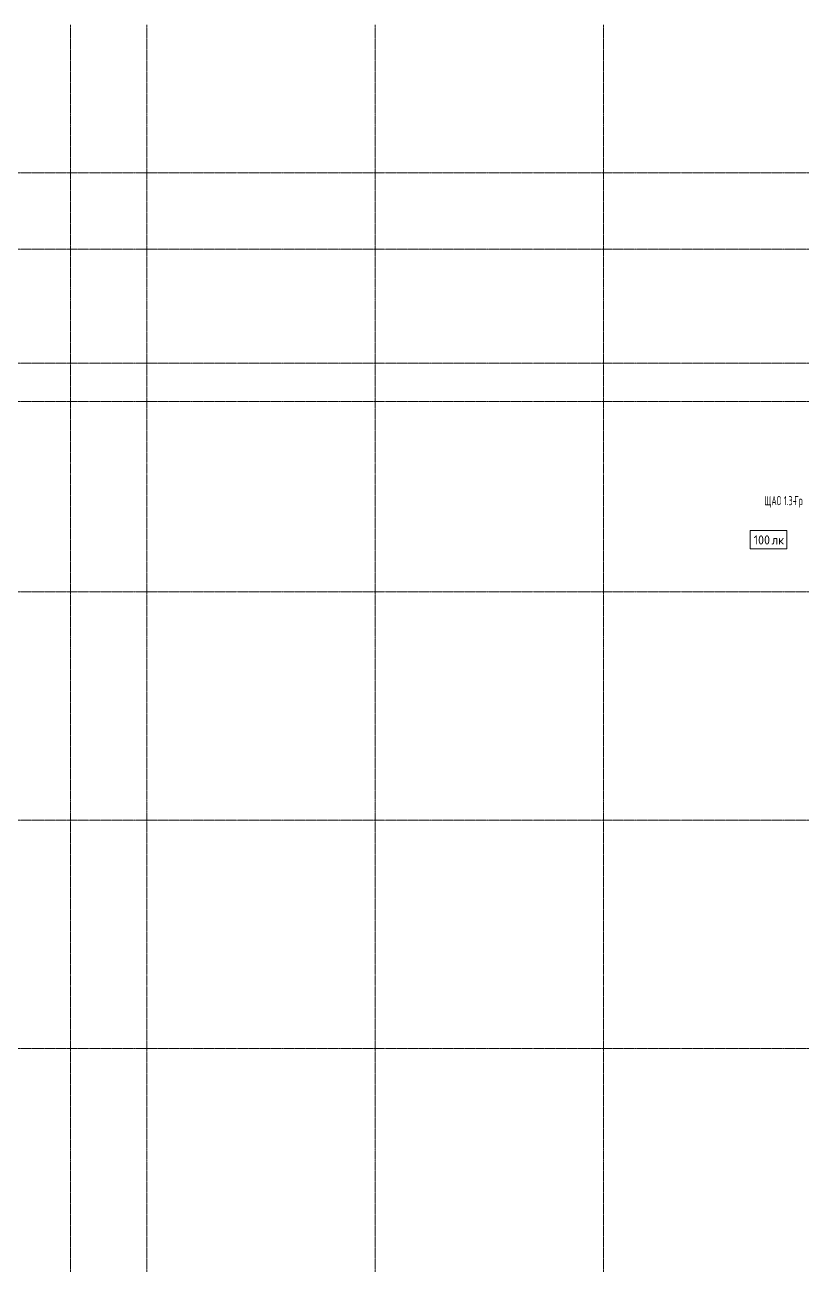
# Model space of a CAD drawing. Header units: millimetres. Extents: x -4730 to 98194, y -4296 to 93388.
# Drawn here: x 56796 to 77226, y 60813 to 93388 of the extents above; entities that cross this region are included whole.
import ezdxf

# ---------------------------------------------------------------- set-up
doc = ezdxf.new("R2010")
doc.units = ezdxf.units.MM
doc.linetypes.add('Линия сетки', pattern=[22.225, 12.7, -3.175, 3.175, -3.175])
doc.layers.add('Линии', color=7, linetype='Continuous', lineweight=9, true_color=0x00a600)
for name, color, linetype, lineweight in [('Марки силовых электроприборов', 7, 'Continuous', 9), ('Оси', 7, 'Continuous', 9), ('Текстовые примечания', 7, 'Continuous', 9)]:
    doc.layers.add(name, color=color, linetype=linetype, lineweight=lineweight)
doc.styles.add('GOST Common', font='GOST_Common.ttf', dxfattribs={"width": 0.6, "height": 240})
doc.styles.add('GOST Common_2', font='GOST_Common.ttf', dxfattribs={"height": 240})

msp = doc.modelspace()

# ---------------------------------------------------------------- linework, layer by layer
at = {"layer": 'Линии', "color": 96, "true_color": 0x008000}
for p, q in [((75859.7461, 80110.369), (75859.7461, 79630.369)), ((76819.7461, 80110.369), (75859.7461, 80110.369)), ((76819.7461, 79630.369), (76819.7461, 80110.369)), ((75859.7461, 79630.369), (76819.7461, 79630.369))]:
    msp.add_line(p, q, dxfattribs=at)
at = {"layer": 'Оси', "linetype": 'Линия сетки'}
for p, q in [((58000, 93388.3703), (58000, -3096.3487)), ((60000, 93388.3703), (60000, -3096.3487)), ((66000, 93388.3703), (66000, -3096.3487)), ((72000, 93388.3703), (72000, -3096.3487)), ((98194.2682, 89500), (-3530.0173, 89500)), ((98194.2682, 87500), (-3530.0173, 87500)), ((98194.2682, 84500), (-3530.0173, 84500)), ((98194.2682, 83500), (-3530.0173, 83500)), ((98194.2682, 78500), (-3530.0173, 78500)), ((98194.2682, 72500), (-3530.0173, 72500)), ((98194.2682, 66500), (-3530.0173, 66500))]:
    msp.add_line(p, q, dxfattribs=at)

# ---------------------------------------------------------------- texts
at = {"layer": 'Марки силовых электроприборов', "char_height": 240, "attachment_point": 1, "style": 'GOST Common'}
for s, insert, width in [('ЩАО', (76233.4549, 81012.1788), 502.17705), (' 1.3-', (76647.7924, 81012.1788), 450.2277), ('Гр', (77019.2674, 81012.1788), 253.9746)]:
    msp.add_mtext(s, dxfattribs=dict(at, insert=insert, width=width))
at = {"layer": 'Текстовые примечания', "color": 96, "true_color": 0x008000, "char_height": 240, "attachment_point": 1, "style": 'GOST Common_2'}
for s, insert, width in [('100', (75950.9883, 79979.8937), 567.59475), ('лк', (76419.3008, 79979.8937), 413.67075)]:
    msp.add_mtext(s, dxfattribs=dict(at, insert=insert, width=width))

doc.saveas('drawing.dxf')
